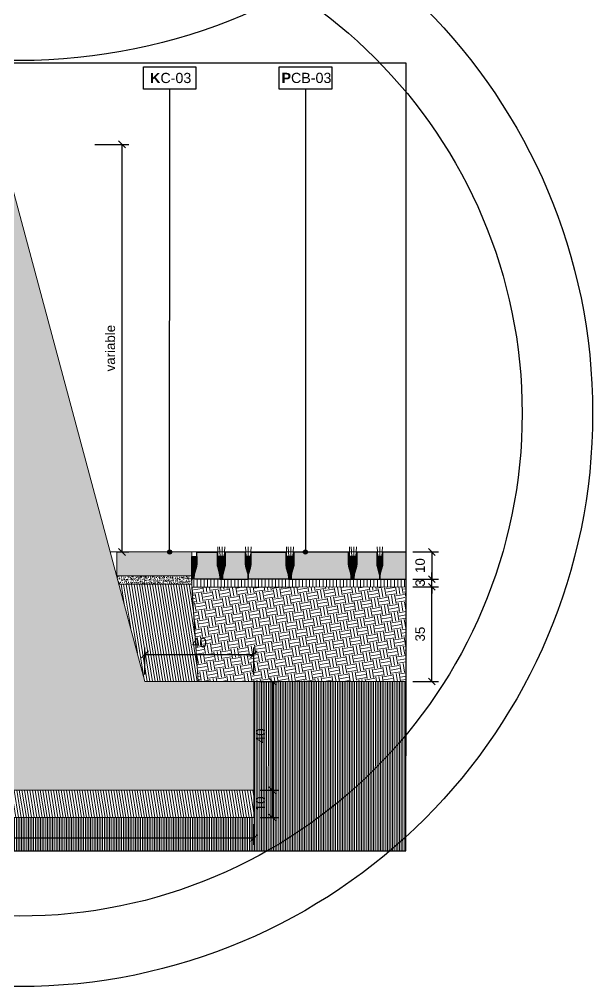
# Model space of a CAD drawing. Header units: metres. Extents: x -325 to 301, y -147 to 149.
# Drawn here: x 69.633 to 71.742, y 26.12 to 29.68 of the extents above; entities that cross this region are included whole.
import ezdxf

# ---------------------------------------------------------------- set-up
doc = ezdxf.new("R2010")
doc.units = ezdxf.units.M
doc.layers.get('Defpoints').update_dxf_attribs({"lineweight": 13})
doc.layers.add('-aux', color=50, linetype='Continuous', plot=False)
doc.layers.add('-AUX-QAD', color=5, linetype='Continuous', plot=False)
doc.layers.add('0-TX-1_25', color=7, linetype='Continuous', true_color=0x3f4f7f)
doc.layers.add('3-TR-paviment fort', color=7, linetype='Continuous', true_color=0xd1d1d1)
for name, color, linetype, lineweight, true_color in [('03-TR-Paviment_05_Open Joint Precast Pavements', 7, 'Continuous', 5, 0xb3b3b3), ('3- TR terra vegetal', 7, 'Continuous', 0, 0xbea68e), ('3-TR sorra granitica', 7, 'Continuous', 0, 0xf2dac9), ('3-TR tot_u', 7, 'Continuous', 5, 0x787878)]:
    doc.layers.add(name, color=color, linetype=linetype, lineweight=lineweight, true_color=true_color)
for name, color, linetype, lineweight in [('1-CM', 7, 'Continuous', 0), ('1-L-GESPA', 64, 'Continuous', 0), ('2-L-secció', 1, 'Continuous', 0), ('3-TR Formigó', 252, 'Continuous', 0), ('3-TR Seleccionat', 44, 'Continuous', 0), ('3-TR Tot-u', 37, 'Continuous', 0)]:
    doc.layers.add(name, color=color, linetype=linetype, lineweight=lineweight)
for name, color, linetype in [('1-L- kodolé', 7, 'Continuous'), ('A-KEYPLAN_HATCH', 7, 'Continuous'), ('A_TEXT_2', 7, 'Continuous')]:
    doc.layers.add(name, color=color, linetype=linetype)
doc.styles.get("Standard").update_dxf_attribs({"font": 'arial.ttf'})
doc.dimstyles.new('ISO-25', dxfattribs={"dimtxt": 0.1, "dimasz": 0.1, "dimexe": 0.1, "dimexo": 0.1, "dimgap": 0.1, "dimtad": 1, "dimdec": 0, "dimlfac": 100, "dimzin": 9, "dimtxsty": 'Standard', "dimblk": 'OBLIQUE', "dimcen": 0.1, "dimadec": 0, "dimazin": 0, "dimtfac": 1, "dimtdec": 0, "dimtmove": 0, "dimatfit": 3, "dimldrblk": 'OBLIQUE', "dimfxl": 1, "dimarcsym": 0})

# ---------------------------------------------------------------- blocks, each defined once
blk = doc.blocks.new('_Oblique')
at = {"color": 0, "lineweight": -2}
blk.add_line((-0.499999999995058, -0.4999999998130015), (0.500000000028669, 0.500000000163238), dxfattribs=at)
blk = doc.blocks.new('*D1731')
at = {"layer": '0-TX-1_25', "color": 0, "lineweight": -2, "transparency": 16777216}
for p, q in [((69.9107123684372, 29.21962717863369), (70.0357123684372, 29.21962717863369)), ((70.0107123684372, 29.21962717863369), (70.0107123684372, 27.71970658196445)), ((69.99268507984966, 27.71970658196445), (70.0357123684372, 27.71970658196445))]:
    blk.add_line(p, q, dxfattribs=at)
at = {"layer": 'Defpoints', "color": 0, "transparency": 16777216}
for p in [(69.5655403077317, 29.21962717863369), (69.96768507984966, 27.71970658196445), (70.0107123684372, 27.71970658196445)]:
    blk.add_point(p, dxfattribs=at)
at = {"layer": '0-TX-1_25', "color": 0, "lineweight": -2, "transparency": 16777216, "xscale": 0.025, "yscale": 0.025, "zscale": 0.025}
for p, rotation in [((70.0107123684372, 29.21962717863369), 90), ((70.0107123684372, 27.71970658196445), 270)]:
    blk.add_blockref('_Oblique', p, dxfattribs=dict(at, rotation=rotation))
at = {"layer": '0-TX-1_25', "color": 0, "transparency": 16777216, "insert": (69.96792587457634, 28.46966688029904), "char_height": 0.035, "attachment_point": 5, "rotation": 90}
blk.add_mtext('variable', dxfattribs=at)
blk = doc.blocks.new('hatch keyplan 2')
at = {"layer": 'A-KEYPLAN_HATCH'}
blk.add_lwpolyline([(0, 0.005476596624248486), (0.012874798693294, 0.005476596623793739), (0.012874798693294, -2.273736754432321e-13), (0, 0)], close=True, dxfattribs=at)
blk = doc.blocks.new('hatch keyplan')
at = {"layer": 'A-KEYPLAN_HATCH'}
blk.add_blockref('hatch keyplan 2', (1.430579833341536, 0.8521467901477053), dxfattribs=at)
blk = doc.blocks.new('K02')
at = {"layer": 'A-KEYPLAN_HATCH'}
blk.add_blockref('hatch keyplan', (-1.430579833245696, -0.8521467901477054), dxfattribs=at)
at = {"layer": 'A_TEXT_2', "insert": (-0.0007977307987558913, 0.004020148496218123), "char_height": 0.0025, "attachment_point": 1}
blk.add_mtext_dynamic_manual_height_columns('\\pi0.00244;{\\fArial|b1|i0|c0|p34;K}C-03', width=0.01456192034901793, gutter_width=0.015, heights=[0], dxfattribs=at)
blk = doc.blocks.new('POINT')
at = {"layer": '0-TX-1_25'}
h = blk.add_hatch(dxfattribs=at)
h.set_pattern_fill('ANGLE', color=256)
h.set_pattern_definition([(0, (-83.74681484067048, -12.72584030761209), (0, 6.985), [5.08, -1.905]), (90, (-83.74681484067048, -12.72584030761209), (-6.985, 4.277078946022131e-16), [5.08, -1.905])])
edge = h.paths.add_edge_path()
edge.add_arc((0, 0), 0.0075, 0, 360)
h = blk.add_hatch(color=256, dxfattribs=at)
h.dxf.hatch_style = 1
edge = h.paths.add_edge_path()
edge.add_arc((0, 0), 0.0075, 0, 360)
blk.add_circle((0, 0), 0.0075, dxfattribs=at)
blk = doc.blocks.new('*D1732')
at = {"layer": '0-TX-1_25', "color": 0, "lineweight": -2, "transparency": 16777216}
for p, q in [((71.08054030795523, 27.59155344884007), (71.17572575249523, 27.59155344884007)), ((71.15072575249522, 27.24334963253922), (71.15072575249522, 27.59155344884007)), ((71.08054030795523, 27.24334963253922), (71.17572575249523, 27.24334963253922))]:
    blk.add_line(p, q, dxfattribs=at)
at = {"layer": 'Defpoints', "color": 0, "transparency": 16777216}
for p in [(71.05554030795523, 27.59155344884007), (71.15072575249522, 27.59155344884007), (71.05554030795523, 27.24334963253922)]:
    blk.add_point(p, dxfattribs=at)
at = {"layer": '0-TX-1_25', "color": 0, "lineweight": -2, "transparency": 16777216, "xscale": 0.025, "yscale": 0.025, "zscale": 0.025}
for p, rotation in [((71.15072575249522, 27.59155344884007), 90), ((71.15072575249522, 27.24334963253922), 270)]:
    blk.add_blockref('_Oblique', p, dxfattribs=dict(at, rotation=rotation))
at = {"layer": '0-TX-1_25', "color": 0, "transparency": 16777216, "insert": (71.10784376068075, 27.41745154068962), "char_height": 0.035, "attachment_point": 5, "rotation": 90}
blk.add_mtext('35', dxfattribs=at)
blk = doc.blocks.new('*D1733')
at = {"layer": '0-TX-1_25', "color": 0, "lineweight": -2, "transparency": 16777216}
for p, q in [((71.1507257524773, 27.61957579989567), (71.1507257524773, 27.64457579989567)), ((71.08054030803314, 27.61957579989567), (71.1757257524773, 27.61957579989567)), ((71.08054030795523, 27.59155344884007), (71.1757257524773, 27.59155344884007)), ((71.1507257524773, 27.59155344884007), (71.1507257524773, 27.61957579989567)), ((71.1507257524773, 27.59155344884007), (71.1507257524773, 27.56655344884008))]:
    blk.add_line(p, q, dxfattribs=at)
at = {"layer": 'Defpoints', "color": 0, "transparency": 16777216}
for p in [(71.05554030803313, 27.61957579989567), (71.05554030795523, 27.59155344884007), (71.1507257524773, 27.61957579989567)]:
    blk.add_point(p, dxfattribs=at)
at = {"layer": '0-TX-1_25', "color": 0, "lineweight": -2, "transparency": 16777216, "xscale": 0.025, "yscale": 0.025, "zscale": 0.025}
for p, rotation in [((71.1507257524773, 27.61957579989567), 270), ((71.1507257524773, 27.59155344884007), 90)]:
    blk.add_blockref('_Oblique', p, dxfattribs=dict(at, rotation=rotation))
at = {"layer": '0-TX-1_25', "color": 0, "transparency": 16777216, "insert": (71.10784376066283, 27.60556462436785), "char_height": 0.035, "attachment_point": 5, "rotation": 90}
blk.add_mtext('3', dxfattribs=at)
blk = doc.blocks.new('*D1734')
at = {"layer": '0-TX-1_25', "color": 0, "lineweight": -2, "transparency": 16777216}
for p, q in [((71.08054030795523, 27.71962717863369), (71.1757257676273, 27.71962717863369)), ((71.15072576762729, 27.71962717863369), (71.15072576762729, 27.61957580859434)), ((71.08056980903798, 27.61957580859434), (71.1757257676273, 27.61957580859434))]:
    blk.add_line(p, q, dxfattribs=at)
at = {"layer": 'Defpoints', "color": 0, "transparency": 16777216}
for p in [(71.05554030795523, 27.71962717863369), (71.05556980903798, 27.61957580859434), (71.15072576762729, 27.61957580859434)]:
    blk.add_point(p, dxfattribs=at)
at = {"layer": '0-TX-1_25', "color": 0, "lineweight": -2, "transparency": 16777216, "xscale": 0.025, "yscale": 0.025, "zscale": 0.025}
for p, rotation in [((71.15072576762729, 27.71962717863369), 90), ((71.15072576762729, 27.61957580859434), 270)]:
    blk.add_blockref('_Oblique', p, dxfattribs=dict(at, rotation=rotation))
at = {"layer": '0-TX-1_25', "color": 0, "transparency": 16777216, "insert": (71.10785571305702, 27.66960149361399), "char_height": 0.035, "attachment_point": 5, "rotation": 90}
blk.add_mtext('10', dxfattribs=at)
blk = doc.blocks.new('PCB04')
at = {"layer": 'A-KEYPLAN_HATCH'}
blk.add_blockref('hatch keyplan', (-1.429579833357655, -0.8521467901535917), dxfattribs=at)
at = {"layer": 'A_TEXT_2', "insert": (0.0002022691850249725, 0.004032374428489138), "char_height": 0.0025, "attachment_point": 1}
blk.add_mtext_dynamic_manual_height_columns('\\pi0.00137;{\\fArial|b1|i0|c0|p34;P}CB-03', width=0.01456192034901793, gutter_width=0.015, heights=[0], dxfattribs=at)
blk = doc.blocks.new('*D2073')
at = {"layer": '0-TX-1_25', "color": 0, "lineweight": -2, "transparency": 16777216}
for p, q in [((70.52050014700735, 27.24334060083648), (70.58898689550587, 27.24334060083648)), ((70.56398689550586, 26.84285288748692), (70.56398689550586, 27.24334060083648)), ((70.52050660562628, 26.84285288748692), (70.58898689550587, 26.84285288748692))]:
    blk.add_line(p, q, dxfattribs=at)
at = {"layer": 'Defpoints', "color": 0, "transparency": 16777216}
for p in [(70.49550014700735, 27.24334060083648), (70.56398689550586, 27.24334060083648), (70.49550660562628, 26.84285288748692)]:
    blk.add_point(p, dxfattribs=at)
at = {"layer": '0-TX-1_25', "color": 0, "lineweight": -2, "transparency": 16777216, "xscale": 0.025, "yscale": 0.025, "zscale": 0.025}
for p, rotation in [((70.56398689550586, 27.24334060083648), 90), ((70.56398689550586, 26.84285288748692), 270)]:
    blk.add_blockref('_Oblique', p, dxfattribs=dict(at, rotation=rotation))
at = {"layer": '0-TX-1_25', "color": 0, "transparency": 16777216, "insert": (70.52111684093559, 27.04309674416167), "char_height": 0.035, "attachment_point": 5, "rotation": 90}
blk.add_mtext('40', dxfattribs=at)
blk = doc.blocks.new('*D2074')
at = {"layer": '0-TX-1_25', "color": 0, "lineweight": -2, "transparency": 16777216}
for p, q in [((70.09537683641281, 27.26833692665299), (70.09537683641281, 27.36783828202479)), ((70.09537683641281, 27.34283828202479), (70.49550660562625, 27.34283828202479)), ((70.49550660562625, 27.2678528874869), (70.49550660562625, 27.36783828202479))]:
    blk.add_line(p, q, dxfattribs=at)
at = {"layer": 'Defpoints', "color": 0, "transparency": 16777216}
for p in [(70.49550660562625, 27.34283828202479), (70.09537683641281, 27.24333692665299), (70.49550660562625, 27.2428528874869)]:
    blk.add_point(p, dxfattribs=at)
at = {"layer": '0-TX-1_25', "color": 0, "lineweight": -2, "transparency": 16777216, "xscale": 0.025, "yscale": 0.025, "zscale": 0.025, "rotation": 180}
blk.add_blockref('_Oblique', (70.09537683641281, 27.34283828202479), dxfattribs=at)
at = {"layer": '0-TX-1_25', "color": 0, "lineweight": -2, "transparency": 16777216, "xscale": 0.025, "yscale": 0.025, "zscale": 0.025}
blk.add_blockref('_Oblique', (70.49550660562625, 27.34283828202479), dxfattribs=at)
at = {"layer": '0-TX-1_25', "color": 0, "transparency": 16777216, "insert": (70.29544172101953, 27.38570833659505), "char_height": 0.035, "attachment_point": 5}
blk.add_mtext('40', dxfattribs=at)
blk = doc.blocks.new('*D2088')
at = {"layer": '0-TX-1_25', "color": 0, "lineweight": -2, "transparency": 16777216}
for p, q in [((70.52050660562628, 26.84279238259115), (70.58898689550595, 26.84279238259115)), ((70.56398689550595, 26.84279238259115), (70.56398689550595, 26.74285288748691)), ((70.52050660562628, 26.74285288748691), (70.58898689550595, 26.74285288748691))]:
    blk.add_line(p, q, dxfattribs=at)
at = {"layer": 'Defpoints', "color": 0, "transparency": 16777216}
for p in [(70.49550660562628, 26.84279238259115), (70.49550660562628, 26.74285288748691), (70.56398689550595, 26.74285288748691)]:
    blk.add_point(p, dxfattribs=at)
at = {"layer": '0-TX-1_25', "color": 0, "lineweight": -2, "transparency": 16777216, "xscale": 0.025, "yscale": 0.025, "zscale": 0.025}
for p, rotation in [((70.56398689550595, 26.84279238259115), 90), ((70.56398689550595, 26.74285288748691), 270)]:
    blk.add_blockref('_Oblique', p, dxfattribs=dict(at, rotation=rotation))
at = {"layer": '0-TX-1_25', "color": 0, "transparency": 16777216, "insert": (70.52111684093568, 26.79282263503901), "char_height": 0.035, "attachment_point": 5, "rotation": 90}
blk.add_mtext('10', dxfattribs=at)
blk = doc.blocks.new('*D2089')
at = {"layer": '0-TX-1_25', "color": 0, "lineweight": -2, "transparency": 16777216}
for p, q in [((68.05554030795244, 26.71785288739527), (68.05554030795244, 26.64170433378062)), ((70.49550660562625, 26.7178528874869), (70.49550660562625, 26.64170433378062)), ((70.49550660562625, 26.66670433378061), (68.05554030795244, 26.66670433378061))]:
    blk.add_line(p, q, dxfattribs=at)
at = {"layer": 'Defpoints', "color": 0, "transparency": 16777216}
for p in [(68.05554030795244, 26.74285288739527), (70.49550660562625, 26.7428528874869), (68.05554030795244, 26.66670433378061)]:
    blk.add_point(p, dxfattribs=at)
at = {"layer": '0-TX-1_25', "color": 0, "lineweight": -2, "transparency": 16777216, "xscale": 0.025, "yscale": 0.025, "zscale": 0.025, "rotation": 180}
blk.add_blockref('_Oblique', (68.05554030795244, 26.66670433378061), dxfattribs=at)
at = {"layer": '0-TX-1_25', "color": 0, "lineweight": -2, "transparency": 16777216, "xscale": 0.025, "yscale": 0.025, "zscale": 0.025}
blk.add_blockref('_Oblique', (70.49550660562625, 26.66670433378061), dxfattribs=at)
at = {"layer": '0-TX-1_25', "color": 0, "transparency": 16777216, "insert": (69.27552345678934, 26.70927595724583), "char_height": 0.035, "attachment_point": 5}
blk.add_mtext('244', dxfattribs=at)

msp = doc.modelspace()

# ---------------------------------------------------------------- hatches: boundary and pattern name
at = {"layer": '03-TR-Paviment_05_Open Joint Precast Pavements'}
h = msp.add_hatch(color=256, dxfattribs=at)
h.dxf.hatch_style = 1
edge = h.paths.add_edge_path()
edge.add_line((70.27561845611469, 27.61957579504093), (70.27561845564902, 27.62777157665556))
edge.add_arc((70.32403601183124, 27.6277715780074), 0.04841755618221556, 164.0009824733315, 180.0000015997192, ccw=False)
edge.add_line((70.27749384082541, 27.64111646709358), (70.28344048168198, 27.66185620173206))
edge.add_arc((70.22850930660863, 27.67760644634366), 0.05714459029745467, 344.0009795872418, 359.999998713525)
edge.add_line((70.28565389690608, 27.67760644506058), (70.28565389690608, 27.7187317193239))
edge.add_line((70.28565389690608, 27.7187317193239), (70.28645110297636, 27.71873172025522))
edge.add_line((70.28645110297636, 27.71873172025522), (70.28645110204504, 27.71957579699671))
edge.add_line((70.28645110204504, 27.71957579699671), (70.35974889741898, 27.71957579606539))
edge.add_line((70.35974889741898, 27.71957579606539), (70.35974889555634, 27.71873171792691))
edge.add_line((70.35974889555634, 27.71873171792691), (70.36054610116095, 27.7187317216522))
edge.add_line((70.36054610116095, 27.7187317216522), (70.36054610069529, 27.67760644459491))
edge.add_arc((70.41769068933597, 27.67760644611083), 0.05714458864068208, 180.0000015199217, 195.999020646203)
edge.add_line((70.3627595159194, 27.66185620173206), (70.3687061563103, 27.64111646383395))
edge.add_arc((70.32216398483881, 27.62777157806133), 0.04841755571655446, -5.520878687548247e-06, 15.999013605509106, ccw=False)
edge.add_line((70.37058154055536, 27.62777157339593), (70.37058154055536, 27.61957579504093))
edge.add_line((70.37058154055536, 27.61957579504093), (70.27561845611469, 27.61957579504093))
h = msp.add_hatch(color=256, dxfattribs=at)
h.dxf.hatch_style = 1
edge = h.paths.add_edge_path()
edge.add_line((70.47554462616951, 27.61957579504093), (70.47554462616951, 27.62777157525858))
edge.add_arc((70.4271270664409, 27.6277715754193), 0.0484175597286054, 359.9999998098077, 375.9990189361952)
edge.add_line((70.47366924052746, 27.64111646662792), (70.46772260106788, 27.66185620080074))
edge.add_arc((70.52265377803084, 27.67760644398838), 0.05714459172141026, 179.9999993918654, 195.9990185181464, ccw=False)
edge.add_line((70.46550918630943, 27.67760644459491), (70.46550918537811, 27.7187317193239))
edge.add_line((70.46550918537811, 27.7187317193239), (70.46471198070482, 27.7187317193239))
edge.add_line((70.46471198070482, 27.7187317193239), (70.46471198023916, 27.71957579513406))
edge.add_line((70.46471198023916, 27.71957579513406), (70.3914141862622, 27.71957579606539))
edge.add_line((70.3914141862622, 27.71957579606539), (70.3914141862622, 27.71873171885824))
edge.add_line((70.3914141862622, 27.71873171885824), (70.39061698112324, 27.7187317216522))
edge.add_line((70.39061698112324, 27.7187317216522), (70.39061698065758, 27.67760644459491))
edge.add_arc((70.33347239556329, 27.67760644491971), 0.05714458509429221, 344.00098054806637, 359.99999967434803, ccw=False)
edge.add_line((70.38840356589914, 27.66185620266339), (70.3824569259739, 27.64111646336829))
edge.add_arc((70.4289990950901, 27.62777157285816), 0.04841755475825927, 164.000980237229, 179.9999993636194)
edge.add_line((70.38058154033185, 27.62777157339593), (70.38058154126317, 27.61957579504093))
edge.add_line((70.38058154126317, 27.61957579504093), (70.47554462616951, 27.61957579504093))
h = msp.add_hatch(color=256, dxfattribs=at)
h.dxf.hatch_style = 1
edge = h.paths.add_edge_path()
edge.add_line((70.47554462616951, 27.61957579643791), (70.47554462616951, 27.62777157525858))
edge.add_arc((70.52396217950383, 27.6277715728312), 0.04841755333431769, 164.000978001127, 179.9999971275153, ccw=False)
edge.add_line((70.47742001227722, 27.64111646476528), (70.4833666517368, 27.66185620080074))
edge.add_arc((70.4284354726514, 27.67760644090766), 0.05714459291252155, 344.0009850376242, 360.0000041639071)
edge.add_line((70.48558006556392, 27.67760644506058), (70.4855800646326, 27.71873171885824))
edge.add_line((70.4855800646326, 27.71873171885824), (70.48637727209986, 27.7187317193239))
edge.add_line((70.48637727209986, 27.7187317193239), (70.4863772716342, 27.71957579653105))
edge.add_line((70.4863772716342, 27.71957579653105), (70.61220314334766, 27.71957579839369))
edge.add_line((70.61220314334766, 27.71957579839369), (70.61220314195067, 27.7187317193239))
edge.add_line((70.61220314195067, 27.7187317193239), (70.61300034802095, 27.71873172398051))
edge.add_line((70.61300034802095, 27.71873172398051), (70.61300034802095, 27.67760644738888))
edge.add_arc((70.67014493689446, 27.67760645056157), 0.05714458887351279, 180.0000031810847, 195.999022307366)
edge.add_line((70.61521376371071, 27.66185620452603), (70.62116040270463, 27.64111646616226))
edge.add_arc((70.5746182323973, 27.62777157210574), 0.04841755688070742, 4.282015709122788e-06, 15.999023408403389, ccw=False)
edge.add_line((70.623035789278, 27.62777157572424), (70.62303578881235, 27.61957579690358))
edge.add_line((70.62303578881235, 27.61957579690358), (70.47554462616951, 27.61957579643791))
h = msp.add_hatch(color=256, dxfattribs=at)
h.dxf.hatch_style = 1
edge = h.paths.add_edge_path()
edge.add_line((70.85434340713233, 27.61957579923188), (70.85434340806366, 27.62777157805255))
edge.add_arc((70.80592584999184, 27.62777157798044), 0.04841755807181869, 8.533197749316743e-08, 15.99901921172198)
edge.add_line((70.8524680224216, 27.64111646895623), (70.8465213820307, 27.66185620406037))
edge.add_arc((70.90145256041761, 27.67760644913762), 0.05714459361101382, 180.0000008195816, 195.9990199458645, ccw=False)
edge.add_line((70.8443079668066, 27.6776064483202), (70.8443079668066, 27.71873172258353))
edge.add_line((70.8443079668066, 27.71873172258353), (70.84351076166764, 27.71873172258353))
edge.add_line((70.84351076166764, 27.71873172258353), (70.84351076166764, 27.71957579839369))
edge.add_line((70.84351076166764, 27.71957579839369), (70.64393931235806, 27.71957579932501))
edge.add_line((70.64393931235806, 27.71957579932501), (70.64393931235806, 27.71873172211787))
edge.add_line((70.64393931235806, 27.71873172211787), (70.64314210675344, 27.71873172584316))
edge.add_line((70.64314210675344, 27.71873172584316), (70.6431421072191, 27.67760644925153))
edge.add_arc((70.58599751596336, 27.67760644533144), 0.05714459125574946, -15.999015195820505, 3.930460479750764e-06, ccw=False)
edge.add_line((70.64092869339198, 27.66185620545735), (70.63498205346674, 27.64111646616226))
edge.add_arc((70.68152422092618, 27.62777157588496), 0.04841755310148652, 164.0009799617068, 179.9999990880951)
edge.add_line((70.63310666782469, 27.62777157665556), (70.63310666782469, 27.61957579830056))
edge.add_line((70.63310666782469, 27.61957579830056), (70.85434340713233, 27.61957579923188))
h = msp.add_hatch(color=256, dxfattribs=at)
h.dxf.hatch_style = 1
edge = h.paths.add_edge_path()
edge.add_line((70.95930649228082, 27.6195758001632), (70.9593064936778, 27.62777157851821))
edge.add_arc((70.9108889304028, 27.62777157748781), 0.04841756327499525, 1.219338626628907e-06, 15.99902034572571)
edge.add_line((70.95743110757009, 27.64111647081887), (70.95148446671352, 27.66185620592302))
edge.add_arc((71.00641563893898, 27.67760644675539), 0.0571445865182339, 179.9999984310422, 195.9990175573257, ccw=False)
edge.add_line((70.94927105242074, 27.6776064483202), (70.94927105195508, 27.71873172258353))
edge.add_line((70.94927105195508, 27.71873172258353), (70.94847384681613, 27.71873172351485))
edge.add_line((70.94847384681613, 27.71873172351485), (70.94847384774745, 27.71957579932501))
edge.add_line((70.94847384774745, 27.71957579932501), (70.87517605283917, 27.71957579979068))
edge.add_line((70.87517605283917, 27.71957579979068), (70.87517605283917, 27.7187317216522))
edge.add_line((70.87517605283917, 27.7187317216522), (70.87437884676889, 27.71873172630882))
edge.add_line((70.87437884676889, 27.71873172630882), (70.87437884770021, 27.67760644878587))
edge.add_arc((70.8172342595252, 27.67760644698822), 0.0571445881750208, -15.999017323877013, 1.802404426598514e-06, ccw=False)
edge.add_line((70.87216543340743, 27.66185620592302), (70.86621879348219, 27.64111646662792))
edge.add_arc((70.91276095928484, 27.62777157658345), 0.04841755144470012, 164.00097968618, 179.9999988125707)
edge.add_line((70.86434340784014, 27.62777157758688), (70.86434340877146, 27.61957579923188))
edge.add_line((70.86434340877146, 27.61957579923188), (70.95930649228082, 27.6195758001632))
h = msp.add_hatch(color=256, dxfattribs=at)
h.dxf.hatch_style = 1
h.paths.add_polyline_path([(70.96712851894908, 27.66185621022849), (70.96118187759728, 27.64111646386833, 0.06992248597787708), (70.95930649274648, 27.62777157910157), (70.95930649228082, 27.6195758001632), (71.0555403079552, 27.61957579989566), (71.0555403079552, 27.71957579990386), (70.97013913727984, 27.719575800722), (70.97013913821117, 27.71873172211787), (70.96934193307222, 27.67760644925153, -0.06992249358729119)])
at = {"layer": '3- TR terra vegetal'}
h = msp.add_hatch(dxfattribs=at)
h.set_pattern_fill('_USER', color=256, scale=0.002499999999999998, angle=-35.64647221588461, style=0, pattern_type=0)
h.set_pattern_definition([(2.097824849856748e-08, (79.74960729256516, 21.46957579979068), (-9.1534939350435e-13, 0.002499999999999997), [])])
edge = h.paths.add_edge_path()
edge.add_line((70.27561845611469, 27.61957579504093), (70.26765415705428, 27.61957579550659))
edge.add_line((70.26765415705428, 27.61957579550659), (70.26765415705428, 27.70316906298837))
edge.add_line((70.26765415705428, 27.70316906298837), (70.28565389597476, 27.70316906345403))
edge.add_line((70.28565389597476, 27.70316906345403), (70.28565389597476, 27.67760644412925))
edge.add_arc((70.22850931064774, 27.67760644611081), 0.05714458532702341, 344.0009788868894, 359.99999801319916, ccw=False)
edge.add_line((70.28344048075066, 27.66185620219773), (70.27749384082541, 27.64111646336829))
edge.add_arc((70.32403600331504, 27.62777157378941), 0.04841754813168063, 164.0009791352221, 179.9999982614336)
edge.add_line((70.27561845518336, 27.62777157525858), (70.27561845611469, 27.61957579504093))
edge.add_line((70.27561845611469, 27.61957579504093), (70.26765415705428, 27.61957579550659))
h = msp.add_hatch(dxfattribs=at)
h.set_pattern_fill('_USER', color=256, scale=0.002499999999999998, angle=-35.64647221588461, style=0, pattern_type=0)
h.set_pattern_definition([(2.097824849856748e-08, (79.86049897698929, 21.46957579979068), (-9.1534939350435e-13, 0.002499999999999997), [])])
edge = h.paths.add_edge_path()
edge.add_line((70.37058154334933, 27.61957579597225), (70.38058154126317, 27.61957579504093))
edge.add_line((70.38058154126317, 27.61957579504093), (70.38058154266015, 27.62777157432726))
edge.add_arc((70.42899909861036, 27.62777157733575), 0.04841755595020923, 164.0009844340467, 180.0000035601602, ccw=False)
edge.add_line((70.38245692737088, 27.64111646476528), (70.3884035663648, 27.66185620219773))
edge.add_arc((70.3334723910584, 27.67760644515257), 0.05714459006485122, 344.0009812484369, 360.000000374656)
edge.add_line((70.39061698112324, 27.67760644552624), (70.3906169815889, 27.70316906438535))
edge.add_line((70.3906169815889, 27.70316906438535), (70.3605461030236, 27.70316906345403))
edge.add_line((70.3605461030236, 27.70316906345403), (70.36054610348926, 27.67760644459491))
edge.add_arc((70.41769069686734, 27.67760644375554), 0.05714459337808365, 179.9999991584045, 195.9990182847154)
edge.add_line((70.3627595182477, 27.66185620033508), (70.36870615817294, 27.64111646336829))
edge.add_arc((70.32216399402654, 27.62777157355658), 0.04841754978845337, 1.4630419968852948e-06, 15.999020589255679, ccw=False)
edge.add_line((70.37058154381499, 27.62777157479292), (70.37058154334933, 27.61957579597225))
edge.add_line((70.37058154334933, 27.61957579597225), (70.38058154126317, 27.61957579504093))
h = msp.add_hatch(dxfattribs=at)
h.set_pattern_fill('_USER', color=256, scale=0.002499999999999998, angle=-35.64647221588461, style=0, pattern_type=0)
h.set_pattern_definition([(2.097824849856748e-08, (80.06042514472874, 21.46957579653105), (-9.1534939350435e-13, 0.002499999999999997), [])])
edge = h.paths.add_edge_path()
edge.add_line((70.47554462571678, 27.61957579690358), (70.4755446266481, 27.62777157525858))
edge.add_arc((70.52396217905192, 27.62777157945819), 0.04841755240381947, 164.0009858435778, 180.0000049696917, ccw=False)
edge.add_line((70.47742001089317, 27.64111646476528), (70.48336665035275, 27.66185620312905))
edge.add_arc((70.42843547504634, 27.67760644608389), 0.05714459006485122, 344.0009812484369, 360.000000374656)
edge.add_line((70.4855800651112, 27.67760644645756), (70.48558006464553, 27.7031690601944))
edge.add_line((70.48558006464553, 27.7031690601944), (70.46550918492538, 27.70316905833175))
edge.add_line((70.46550918492538, 27.70316905833175), (70.46550918725369, 27.6776064459919))
edge.add_arc((70.52265378039894, 27.67760644349574), 0.05714459314525305, 179.9999974972416, 195.9990166235524)
edge.add_line((70.46772260154647, 27.66185620173206), (70.47366924193737, 27.64111646290263))
edge.add_arc((70.42712708252847, 27.62777157544619), 0.04841754458529162, 3.2903921010074555e-07, 15.999019455251073, ccw=False)
edge.add_line((70.47554462711376, 27.62777157572424), (70.47554462618244, 27.61957579643791))
h = msp.add_hatch(dxfattribs=at)
h.set_pattern_fill('_USER', color=256, scale=0.002499999999999998, angle=-35.64647221588461, style=0, pattern_type=0)
h.set_pattern_definition([(2.097824849856748e-08, (80.1129532224523, 21.46957578544693), (-9.1534939350435e-13, 0.002499999999999997), [])])
edge = h.paths.add_edge_path()
edge.add_line((70.62303578881235, 27.61957578162851), (70.63303578672618, 27.61957578069719))
edge.add_line((70.63303578672618, 27.61957578069719), (70.63303578812317, 27.62777155998351))
edge.add_arc((70.68145334407338, 27.62777156299201), 0.04841755595020923, 164.0009844340467, 180.0000035601602, ccw=False)
edge.add_line((70.6349111728339, 27.64111645042153), (70.64085781182781, 27.66185618785399))
edge.add_arc((70.5859266365214, 27.67760643080883), 0.05714459006485122, 344.0009812484369, 360.000000374656)
edge.add_line((70.64307122658626, 27.6776064311825), (70.64307122705192, 27.70316905004161))
edge.add_line((70.64307122705192, 27.70316905004161), (70.61300034848661, 27.70316904911029))
edge.add_line((70.61300034848661, 27.70316904911029), (70.61300034895227, 27.67760643025117))
edge.add_arc((70.67014494233035, 27.6776064294118), 0.05714459337808365, 179.9999991584045, 195.9990182847154)
edge.add_line((70.61521376371071, 27.66185618599134), (70.62116040363595, 27.64111644902455))
edge.add_arc((70.57461823948955, 27.62777155921284), 0.04841754978845337, 1.4630419968852948e-06, 15.999020589255679, ccw=False)
edge.add_line((70.623035789278, 27.62777156044918), (70.62303578881235, 27.61957578162851))
edge.add_line((70.62303578881235, 27.61957578162851), (70.63303578672618, 27.61957578069719))
h = msp.add_hatch(dxfattribs=at)
h.set_pattern_fill('_USER', color=256, scale=0.002499999999999998, angle=-35.64647221588461, style=0, pattern_type=0)
h.set_pattern_definition([(2.097824849856748e-08, (80.3442608407723, 21.46957574481867), (-9.1534939350435e-13, 0.002499999999999997), [])])
edge = h.paths.add_edge_path()
edge.add_line((70.85434340713233, 27.61957574100025), (70.86434340504617, 27.61957574006892))
edge.add_line((70.86434340504617, 27.61957574006892), (70.86434340644315, 27.62777151935525))
edge.add_arc((70.91276096239336, 27.62777152236375), 0.04841755595020923, 164.0009844340467, 180.0000035601602, ccw=False)
edge.add_line((70.86621879115388, 27.64111640979327), (70.8721654301478, 27.66185614722572))
edge.add_arc((70.8172342548414, 27.67760639018056), 0.05714459006485122, 344.0009812484369, 360.000000374656)
edge.add_line((70.87437884490625, 27.67760639055423), (70.87437884537191, 27.70316900941334))
edge.add_line((70.87437884537191, 27.70316900941334), (70.8443079668066, 27.70316900848202))
edge.add_line((70.8443079668066, 27.70316900848202), (70.84430796727226, 27.67760638962291))
edge.add_arc((70.90145256065034, 27.67760638878353), 0.05714459337808365, 179.9999991584045, 195.9990182847154)
edge.add_line((70.8465213820307, 27.66185614536307), (70.85246802195594, 27.64111640839629))
edge.add_arc((70.80592585780954, 27.62777151858457), 0.04841754978845337, 1.4630419968852948e-06, 15.999020589255679, ccw=False)
edge.add_line((70.854343407598, 27.62777151982091), (70.85434340713233, 27.61957574100025))
edge.add_line((70.85434340713233, 27.61957574100025), (70.86434340504617, 27.61957574006892))
h = msp.add_hatch(dxfattribs=at)
h.set_pattern_fill('_USER', color=256, scale=0.002499999999999998, angle=-35.64647221588461, style=0, pattern_type=0)
h.set_pattern_definition([(2.097824849856748e-08, (80.54418701129278, 21.46957579979068), (-9.1534939350435e-13, 0.002499999999999997), [])])
edge = h.paths.add_edge_path()
edge.add_line((70.95930649228082, 27.6195758001632), (70.95930649321214, 27.62777157851821))
edge.add_arc((71.00772404561596, 27.62777158271782), 0.04841755240381947, 164.0009858435778, 180.0000049696917, ccw=False)
edge.add_line((70.96118187745721, 27.6411164680249), (70.96712851691679, 27.66185620638868))
edge.add_arc((70.91219734161038, 27.67760644934352), 0.05714459006485122, 344.0009812484369, 360.000000374656)
edge.add_line((70.96934193167523, 27.67760644971719), (70.96934193120957, 27.70316906345403))
edge.add_line((70.96934193120957, 27.70316906345403), (70.94927105148942, 27.70316906159138))
edge.add_line((70.94927105148942, 27.70316906159138), (70.94927105381772, 27.67760644925153))
edge.add_arc((71.00641564696298, 27.67760644675537), 0.05714459314525305, 179.9999974972416, 195.9990166235524)
edge.add_line((70.95148446811051, 27.66185620499169), (70.95743110850141, 27.64111646616226))
edge.add_arc((70.91088894909251, 27.62777157870581), 0.04841754458529162, 3.2903921010074555e-07, 15.999019455251073, ccw=False)
edge.add_line((70.9593064936778, 27.62777157898387), (70.95930649274648, 27.61957579969754))
at = {"layer": '3-TR Formigó'}
h = msp.add_hatch(dxfattribs=at)
h.set_pattern_fill('ANSI31', color=256, scale=0.003, angle=234.1752438963392, style=0)
h.set_pattern_definition([(279.1752438963392, (70.4108273105365, 27.31182031559928), (0.009403130041245794, 0.001518805592372136), [])])
h.paths.add_polyline_path([(69.99952122181378, 27.60087836910726), (70.09537683642054, 27.243336926624), (70.29145557231394, 27.24333692528552), (70.26743859968087, 27.6008783684003)])
h = msp.add_hatch(dxfattribs=at)
h.set_pattern_fill('ANSI31', color=256, scale=0.003, angle=234.1752438963392)
h.set_pattern_definition([(279.1752438963392, (-141.3603711702718, -16.93618062982631), (0.009403130041245794, 0.001518805592372136), [])])
h.paths.add_polyline_path([(70.49550660562625, 26.7428528874869), (70.49550660562625, 26.8428528874869), (68.0555403079552, 26.8428528874869), (68.0555403079552, 26.7428528874869)])
at = {"layer": '3-TR Seleccionat'}
h = msp.add_hatch(dxfattribs=at)
h.set_pattern_fill('ANSI31', color=256, scale=0.002, angle=45, style=0)
h.set_pattern_definition([(90, (-441006.2166324502, -650809.297820116), (-0.00635, 1.301042606982605e-18), [])])
h.paths.add_polyline_path([(68.05561574872287, 26.61962717851725), (71.05546486718754, 26.61962717851725), (71.0555403079552, 27.2428528874869), (70.49550660562625, 27.2428528874869), (70.49550660562625, 26.74291339238267), (68.0555403079552, 26.74279238259113), (68.0555403079552, 27.2428528874869), (68.76554030778999, 27.2428528874869), (68.5788694553739, 27.73962717947185), (68.05685297537124, 27.73962717947185)])
at = {"layer": '3-TR sorra granitica'}
h = msp.add_hatch(dxfattribs=at)
h.set_pattern_fill('LINE', color=256, scale=0.09999999999999998, angle=54.35352778411538, style=0)
h.set_pattern_definition([(90.00000002286338, (95.63791766189988, 235.4062054185203), (-0.0125, -4.988090669677536e-12), [])])
h.paths.add_polyline_path([(71.0555403079552, 27.59155344884006), (71.0555403079552, 27.61957579989566), (70.26743399682891, 27.61651776358508), (70.2681977147707, 27.58957738391403)])
at = {"layer": '3-TR Tot-u'}
h = msp.add_hatch(dxfattribs=at)
h.set_pattern_fill('EARTH', color=256, scale=0.004999999999999998, angle=-80.3020705616864, style=0)
h.set_pattern_definition([(279.6979294383136, (70.18275082282562, 27.19387523781477), (0.03664468526142107, -0.02594787162931459), [0.03174999999999999, -0.03174999999999999]), (279.6979294383136, (70.19448692724042, 27.19588089038584), (0.03664468526142107, -0.02594787162931459), [0.03174999999999999, -0.03174999999999999]), (279.6979294383136, (70.20622303165517, 27.19788654295691), (0.03664468526142107, -0.02594787162931459), [0.03174999999999999, -0.03174999999999999]), (9.69792943831359, (70.21080361733725, 27.19464305893156), (0.02594787162931459, 0.03664468526142107), [0.03174999999999997, -0.03174999999999997]), (9.69792943831359, (70.21280926985011, 27.18290695451626), (0.02594787162931459, 0.03664468526142107), [0.03174999999999997, -0.03174999999999997]), (9.69792943831359, (70.2148149224212, 27.17117085010148), (0.02594787162931459, 0.03664468526142107), [0.03174999999999997, -0.03174999999999997])])
h.paths.add_polyline_path([(71.0555403079552, 27.24334963253921), (71.0555403079552, 27.59155344884006), (70.2681977147707, 27.58957738391403), (70.29145554644681, 27.24333731023285)])
at = {"layer": '3-TR tot_u'}
h = msp.add_hatch(dxfattribs=at)
h.set_pattern_fill('AR-CONC', color=256, scale=0.0002499999999999998, angle=90.58726092987852)
h.set_pattern_definition([(140.5872609298785, (45.98259731934368, -52.34571563137465), (0.003517738578472596, 0.04558461658669537), [0.004762499999999996, -0.05238749999999996]), (85.58726092987852, (45.98259731934368, -52.34571563137465), (-0.04767139590977341, -0.00929994979371116), [0.003809999999999997, -0.04191014604249996]), (191.0387056298786, (45.98289046344311, -52.34191692552185), (-0.04415365538318716, 0.0362846666927757), [0.004047502199999997, -0.04452256114999997]), (136.7714609298785, (45.96989798643743, -52.3458457994828), (0.009815426627263462, 0.0678739282378536), [0.007143749999999994, -0.07858124999999994]), (187.2228185398785, (45.97071593187624, -52.34018964388464), (-0.06246159789290918, 0.05871392010036004), [0.006071255784999995, -0.06678390203999994]), (81.7714120998786, (45.96989798643743, -52.3458457994828), (-0.06246159788989664, 0.05871392010375959), [0.005714991767499989, -0.06286493297999984]), (111.5872609298785, (45.97300773560993, -52.33946359100262), (0.02517646531543982, 0.03816364754881366), [0.004762499999999996, -0.05238749999999996]), (56.58726092987855, (45.97300773560993, -52.33946359100262), (-0.0462029321303139, 0.01497773884208171), [0.003809999999999997, -0.04190999999999996]), (162.0387059298785, (45.975105774399, -52.33628328704155), (-0.02102646705166375, 0.05314138630394799), [0.004047502199999997, -0.04452248439999996]), (128.0872609298785, (45.98259731934368, -52.34571563137465), (-0.02114556348804155, 0.0005554494380260346), [0, -0.04140199999999997, 0, -0.04254499999999996, 0, -0.04206874999999997]), (98.08726092987847, (45.98259731934368, -52.34571563137465), (-0.02521504447655499, 0.01644733903555077), [0, -0.02425699999999998, 0, -0.04044949999999996, 0, -0.01603374999999999]), (58.08726092987852, (45.98274245678424, -52.35987538756513), (0.001084678264659777, 0.03391054737691759), [0, -0.01587499999999999, 0, -0.04952999999999996, 0, -0.06572249999999995]), (48.08726092987852, (45.9828075408383, -52.36622505401824), (-0.006735849794676834, 0.03696519821488923), [0, -0.02063749999999998, 0, -0.03289299999999997, 0, -0.04667249999999996])])
h.paths.add_polyline_path([(69.2755403077899, 29.21962717863367), (69.2755403077899, 27.24309490729753), (68.0555403079552, 27.2428528874869), (68.0555403079552, 26.8428528874869), (70.49550660562625, 26.8428528874869), (70.49550660562625, 27.2428528874869), (70.09550660562624, 27.2428528874869), (69.96768507984963, 27.71962717863367), (69.734824628696, 28.58819666143667), (69.56554030773167, 29.21962717863367)])
h = msp.add_hatch(dxfattribs=at)
h.set_pattern_fill('AR-CONC', color=256, scale=9e-05, angle=90.26641431039367)
h.set_pattern_definition([(140.2664143103937, (-13.47119589506237, 4.805596528732458), (0.001358261347982061, 0.01640311316296629), [0.0017145, -0.0188595]), (85.26641431039367, (-13.47119589506237, 4.805596528732458), (-0.01718018148039424, -0.003251827319955159), [0.0013716, -0.0150876525753]), (190.7178590103937, (-13.47108270692284, 4.806963450440435), (-0.01582191943130427, 0.01315128580300938), [0.001457100792, -0.016028122014]), (136.4506143103937, (-13.47576784563752, 4.80557526989196), (0.003670327151181657, 0.02441444385953116), [0.00257175, -0.02828925]), (186.9019719203937, (-13.47546198749266, 4.80760980506215), (-0.02236745963156911, 0.02126259792724011), [0.0021856520826, -0.0240422047344]), (81.45056548039366, (-13.47576784563752, 4.80557526989196), (-0.02236745963047776, 0.02126259792845786), [0.0020573970363, -0.0226313758728]), (111.2664143103937, (-13.47463548741401, 4.807866559889668), (0.009140320580882877, 0.01368794375791834), [0.0017145, -0.0188595]), (56.2664143103937, (-13.47463548741401, 4.807866559889668), (-0.01660260073058194, 0.005485043237329697), [0.0013716, -0.0150876]), (161.7178593103937, (-13.47387379402765, 4.809007221868995), (-0.007462280235117282, 0.01917298696442482), [0.001457100791999995, -0.01602809438399992]), (127.7664143103937, (-13.47119589506237, 4.805596528732458), (-0.007611163754578943, 0.0002425866008496274), [0, -0.01490472, 0, -0.0153162, 0, -0.01514475]), (97.76641431039367, (-13.47119589506237, 4.805596528732458), (-0.009044117031634472, 0.005971780936707849), [0, -0.00873252, 0, -0.01456182, 0, -0.005772150000000001]), (57.76641431039366, (-13.47117219145521, 4.800498803841158), (0.0004588392826058817, 0.01220541901602734), [0, -0.005715, 0, -0.0178308, 0, -0.0236601]), (47.76641431039366, (-13.47116156203496, 4.798212828553574), (-0.002350348719380294, 0.0133208416991804), [0, -0.0074295, 0, -0.01184148, 0, -0.0168021])])
h.paths.add_polyline_path([(69.99114633542432, 27.63211669533995), (69.99951801749148, 27.6008903212294), (70.26743861354798, 27.60086040375461), (70.26742939734183, 27.63211668204568)])
at = {"layer": '3-TR-paviment fort'}
msp.add_hatch(color=256, dxfattribs=at).paths.add_polyline_path([(70.26768507454109, 27.71956918680677), (70.26766820875493, 27.63231932570794), (69.99157317804497, 27.63241427451008), (69.99159039819938, 27.71962717863367)])

# ---------------------------------------------------------------- linework, layer by layer
at = {"layer": '-aux'}
for points in [[(68.0555403079552, 26.96962717851725), (68.0555403079552, 29.51962717851726), (71.0555403079552, 29.51962717851726), (71.0555403079552, 26.96962717851725)], [(68.0555403079552, 26.61962717851725), (71.0555403079552, 26.61962717851725)]]:
    msp.add_lwpolyline(points, dxfattribs=at)
for points in [[(70.27561845611469, 27.61957579504093), (70.26765415705428, 27.61957579550659), (70.26765415705428, 27.70316906298837), (70.28565389597476, 27.70316906345403), (70.28565389597476, 27.67760644412925, -0.0699225111484148), (70.28344048075066, 27.66185620219773), (70.27749384082541, 27.64111646336829, 0.06992251114798485), (70.27561845518336, 27.62777157525858), (70.27561845611469, 27.61957579504093), (70.26765415705428, 27.61957579550659)], [(70.37058154334933, 27.61957579597225), (70.38058154126317, 27.61957579504093), (70.38058154266015, 27.62777157432726, -0.06992251114754273), (70.38245692737088, 27.64111646476528), (70.3884035663648, 27.66185620219773, 0.06992251114800961), (70.39061698112324, 27.67760644552624), (70.3906169815889, 27.70316906438535), (70.3605461030236, 27.70316906345403), (70.36054610348926, 27.67760644459491, 0.0699225111484148), (70.3627595182477, 27.66185620033508), (70.36870615817294, 27.64111646336829, -0.06992251114798485), (70.37058154381499, 27.62777157479292), (70.37058154334933, 27.61957579597225), (70.38058154126317, 27.61957579504093)], [(70.47554462618244, 27.61957579643791), (70.47554462571678, 27.61957579690358), (70.4755446266481, 27.62777157525858, -0.06992251114754273), (70.47742001089317, 27.64111646476528), (70.48336665035275, 27.66185620312905, 0.06992251114800961), (70.4855800651112, 27.67760644645756), (70.48558006464553, 27.7031690601944), (70.46550918492538, 27.70316905833175), (70.46550918725369, 27.6776064459919, 0.0699225111484148), (70.46772260154647, 27.66185620173206), (70.47366924193737, 27.64111646290263, -0.06992251114798485), (70.47554462711376, 27.62777157572424), (70.47554462618244, 27.61957579643791), (70.47554462571678, 27.61957579690358)], [(70.62303578881235, 27.61957578162851), (70.63303578672618, 27.61957578069719), (70.63303578812317, 27.62777155998351, -0.06992251114754273), (70.6349111728339, 27.64111645042153), (70.64085781182781, 27.66185618785399, 0.06992251114800961), (70.64307122658626, 27.6776064311825), (70.64307122705192, 27.70316905004161), (70.61300034848661, 27.70316904911029), (70.61300034895227, 27.67760643025117, 0.0699225111484148), (70.61521376371071, 27.66185618599134), (70.62116040363595, 27.64111644902455, -0.06992251114798485), (70.623035789278, 27.62777156044918), (70.62303578881235, 27.61957578162851), (70.63303578672618, 27.61957578069719)], [(70.85434340713233, 27.61957574100025), (70.86434340504617, 27.61957574006892), (70.86434340644315, 27.62777151935525, -0.06992251114754273), (70.86621879115388, 27.64111640979327), (70.8721654301478, 27.66185614722572, 0.06992251114800961), (70.87437884490625, 27.67760639055423), (70.87437884537191, 27.70316900941334), (70.8443079668066, 27.70316900848202), (70.84430796727226, 27.67760638962291, 0.0699225111484148), (70.8465213820307, 27.66185614536307), (70.85246802195594, 27.64111640839629, -0.06992251114798485), (70.854343407598, 27.62777151982091), (70.85434340713233, 27.61957574100025), (70.86434340504617, 27.61957574006892)], [(70.95930649274648, 27.61957579969754), (70.95930649228082, 27.6195758001632), (70.95930649321214, 27.62777157851821, -0.06992251114754273), (70.96118187745721, 27.6411164680249), (70.96712851691679, 27.66185620638868, 0.06992251114800961), (70.96934193167523, 27.67760644971719), (70.96934193120957, 27.70316906345403), (70.94927105148942, 27.70316906159138), (70.94927105381772, 27.67760644925153, 0.0699225111484148), (70.95148446811051, 27.66185620499169), (70.95743110850141, 27.64111646616226, -0.06992251114798485), (70.9593064936778, 27.62777157898387), (70.95930649274648, 27.61957579969754), (70.95930649228082, 27.6195758001632)]]:
    msp.add_lwpolyline(points, format="xyb", dxfattribs=at)
at = {"layer": '-AUX-QAD'}
for centre, radius in [((69.63306824346253, 31.6372591833991), 2.109403121419127), ((69.63306824346253, 28.22962717851723), 2.109403121419127), ((69.63306824346253, 28.22962717851723), 1.850016624575991)]:
    msp.add_circle(centre, radius, dxfattribs=at)
at = {"layer": '0-TX-1_25'}
for points in [[(70.18601495995588, 27.71958497413755), (70.18629364516339, 29.42237231856006)], [(70.68572599756614, 29.42237231855963), (70.68572599753608, 27.71962717863367)]]:
    msp.add_lwpolyline(points, dxfattribs=at)
at = {"layer": '1-CM'}
for p in [(70.2676541556573, 27.58957601969456), (70.26819536439238, 27.58961237407009)]:
    msp.add_line(p, (71.0555403079552, 27.59155344884006), dxfattribs=at)
for points in [[(69.56554030773167, 29.21962717863367), (69.96768507984963, 27.71962717863367), (70.09537683641281, 27.24333692665299), (70.49550660562625, 27.2428528874869), (70.49550660562625, 26.8428528874869), (68.0555403079552, 26.8428528874869), (68.0555403079552, 27.2428528874869), (69.27554030778991, 27.24285288748691), (69.27554030778987, 29.21938515905062)], [(70.26768507454109, 27.71956918680677), (70.26766820875493, 27.63231932570794), (69.99157317804497, 27.63241427451008), (69.99159039819938, 27.71962717863367)], [(68.0555403079552, 26.8428528874869), (68.0555403079552, 26.7428528874869), (70.49550660562625, 26.7428528874869), (70.49550660562625, 26.8428528874869)]]:
    msp.add_lwpolyline(points, close=True, dxfattribs=at)
for points in [[(69.96768507984963, 27.71962717863367), (71.0555403079552, 27.71962717863367)], [(69.99107899456506, 27.63236787674513), (70.26742945233704, 27.63182018678241)], [(69.99951634156515, 27.60089657243476), (70.267438596316, 27.6009188451245), (70.26742939734183, 27.63211668204568), (69.99114633542435, 27.63211669533995)], [(70.09537683641281, 27.24333692665299), (70.29145557231392, 27.2433369251483), (70.26743859968087, 27.60087835419763), (69.99952122222102, 27.6008783675884)], [(71.0555403079552, 27.61957579989566), (70.26743316365793, 27.61934341912897)], [(70.26819536439238, 27.58961237407009), (70.27802105084832, 27.44333706991246)], [(71.0555403079552, 27.24334963253921), (70.29145554644681, 27.24333731023285), (70.27802105084832, 27.44333706991246)], [(70.09550660562624, 27.2428528874869), (70.49550660562625, 27.2428528874869), (70.49550660562625, 26.8428528874869), (68.0555403079552, 26.8428528874869), (68.0555403079552, 27.2428528874869), (69.26554030778999, 27.2428528874869)], [(71.0555403079552, 27.24333692579197), (70.29145557231392, 27.2433369251483)]]:
    msp.add_lwpolyline(points, dxfattribs=at)
at = {"layer": '1-L- kodolé'}
for points in [[(70.27561845611469, 27.61957579504093), (70.27561845564902, 27.62777157665556, -0.06992251114875708), (70.27749384082541, 27.64111646709358), (70.28344048168198, 27.66185620173206, 0.0699225111482901), (70.28565389690608, 27.67760644506058), (70.28565389690608, 27.7187317193239), (70.28645110297636, 27.71873172025522), (70.28645110204504, 27.71957579699671), (70.35974889741898, 27.71957579606539), (70.35974889555634, 27.71873171792691), (70.36054610116095, 27.7187317216522), (70.36054610069529, 27.67760644459491, 0.0699225111482901), (70.3627595159194, 27.66185620173206), (70.3687061563103, 27.64111646383395, -0.06992251114875708), (70.37058154055536, 27.62777157339593), (70.37058154055536, 27.61957579504093)], [(70.47554462616951, 27.61957579504093), (70.47554462616951, 27.62777157525858, 0.06992251114875708), (70.47366924052746, 27.64111646662792), (70.46772260106788, 27.66185620080074, -0.0699225111482901), (70.46550918630943, 27.67760644459491), (70.46550918537811, 27.7187317193239), (70.46471198070482, 27.7187317193239), (70.46471198023916, 27.71957579513406), (70.3914141862622, 27.71957579606539), (70.3914141862622, 27.71873171885824), (70.39061698112324, 27.7187317216522), (70.39061698065758, 27.67760644459491, -0.0699225111482901), (70.38840356589914, 27.66185620266339), (70.3824569259739, 27.64111646336829, 0.06992251114875708), (70.38058154033185, 27.62777157339593), (70.38058154126317, 27.61957579504093)], [(70.47554462616951, 27.61957579643791), (70.47554462616951, 27.62777157525858, -0.06992251114875708), (70.47742001227722, 27.64111646476528), (70.4833666517368, 27.66185620080074, 0.0699225111482901), (70.48558006556392, 27.67760644506058), (70.4855800646326, 27.71873171885824), (70.48637727209986, 27.7187317193239), (70.4863772716342, 27.71957579653105), (70.61220314334766, 27.71957579839369), (70.61220314195067, 27.7187317193239), (70.61300034802095, 27.71873172398051), (70.61300034802095, 27.67760644738888, 0.0699225111482901), (70.61521376371071, 27.66185620452603), (70.62116040270463, 27.64111646616226, -0.06992251114875708), (70.623035789278, 27.62777157572424), (70.62303578881235, 27.61957579690358)], [(70.85434340713233, 27.61957579923188), (70.85434340806366, 27.62777157805255, 0.06992251114875708), (70.8524680224216, 27.64111646895623), (70.8465213820307, 27.66185620406037, -0.0699225111482901), (70.8443079668066, 27.6776064483202), (70.8443079668066, 27.71873172258353), (70.84351076166764, 27.71873172258353), (70.84351076166764, 27.71957579839369), (70.64393931235806, 27.71957579932501), (70.64393931235806, 27.71873172211787), (70.64314210675344, 27.71873172584316), (70.6431421072191, 27.67760644925153, -0.0699225111482901), (70.64092869339198, 27.66185620545735), (70.63498205346674, 27.64111646616226, 0.06992251114875708), (70.63310666782469, 27.62777157665556), (70.63310666782469, 27.61957579830056)], [(70.95930649228082, 27.6195758001632), (70.9593064936778, 27.62777157851821, 0.06992251114875708), (70.95743110757009, 27.64111647081887), (70.95148446671352, 27.66185620592302, -0.0699225111482901), (70.94927105242074, 27.6776064483202), (70.94927105195508, 27.71873172258353), (70.94847384681613, 27.71873172351485), (70.94847384774745, 27.71957579932501), (70.87517605283917, 27.71957579979068), (70.87517605283917, 27.7187317216522), (70.87437884676889, 27.71873172630882), (70.87437884770021, 27.67760644878587, -0.0699225111482901), (70.87216543340743, 27.66185620592302), (70.86621879348219, 27.64111646662792, 0.06992251114875708), (70.86434340784014, 27.62777157758688), (70.86434340877146, 27.61957579923188)]]:
    msp.add_lwpolyline(points, format="xyb", close=True, dxfattribs=at)
msp.add_lwpolyline([(71.0555403079552, 27.71957579990386), (70.97013913727984, 27.719575800722), (70.97013913821117, 27.71873172211787), (70.96934193260655, 27.71873172677448), (70.96934193307222, 27.67760644925153, -0.0699225111482901), (70.96712851784811, 27.66185620638868), (70.96118187838853, 27.64111646662792, 0.06992251114875708), (70.95930649274648, 27.62777157712122), (70.95930649228082, 27.6195758001632), (71.0555403079552, 27.61957579989566)], format="xyb", dxfattribs=at)
at = {"layer": '1-L-GESPA'}
for points in [[(70.36365683311284, 27.73873171980819), (70.36365682938755, 27.66880986352777)], [(70.369656833165, 27.73873171794554), (70.37465682932795, 27.66880985793983)], [(70.37965683340714, 27.73873171654856), (70.37965682968185, 27.6688098607338)], [(70.3896568322523, 27.7387317160829), (70.38465683003575, 27.6688098607338)], [(70.4655446259403, 27.73869264896354), (70.47054462256891, 27.66877078849217)], [(70.4755446266481, 27.73869264663523), (70.47554462338847, 27.66877079082047)], [(70.48554462595892, 27.73869264710089), (70.48054462281105, 27.66877079221746)], [(70.61611107857586, 27.73873170546445), (70.61611107485056, 27.66880984918403)], [(70.62211107862801, 27.7387317036018), (70.62711107479096, 27.66880984359609)], [(70.63211107887015, 27.73873170220482), (70.63211107514486, 27.66880984639006)], [(70.64211107771531, 27.73873170173916), (70.63711107549877, 27.66880984639006)], [(70.84741869689584, 27.73873166483618), (70.84741869317055, 27.66880980855576)], [(70.853418696948, 27.73873166297354), (70.85841869311095, 27.66880980296783)], [(70.86341869719014, 27.73873166157655), (70.86341869346485, 27.6688098057618)], [(70.8734186960353, 27.73873166111089), (70.86841869381875, 27.6688098057618)], [(70.94930649250433, 27.73869265222316), (70.95430648913295, 27.6687707917518)], [(70.95930649321214, 27.73869264989486), (70.95930648995251, 27.6687707940801)], [(70.96930649252296, 27.73869265036052), (70.96430648937509, 27.66877079547709)]]:
    msp.add_lwpolyline(points, dxfattribs=at)
at = {"layer": '2-L-secció'}
msp.add_lwpolyline([(71.0555403079552, 27.71962717863367), (71.0555403079552, 26.61962717851725)], dxfattribs=at)

# ---------------------------------------------------------------- block references
at = {"color": 244, "true_color": 0x991b1e, "xscale": 14.99999999999007, "yscale": 14.99999999999007, "zscale": 14.99999999999007}
msp.add_blockref('K02', (70.08973265352466, 29.42237231856177), dxfattribs=at)
at = {"layer": '0-TX-1_25', "xscale": 15, "yscale": 15, "zscale": 15}
msp.add_blockref('PCB04', (70.57416500757816, 29.42237231864964), dxfattribs=at)
at = {"layer": '0-TX-1_25'}
for p in [(70.18601495995588, 27.71958497413755), (70.68572599753608, 27.71957579738846)]:
    msp.add_blockref('POINT', p, dxfattribs=at)

# ---------------------------------------------------------------- dimensions: what is measured, and where the dimension line sits
dim = msp.add_linear_dim(base=(70.0107123684372, 27.71970658196445), p1=(69.56554030773167, 29.21962717863367), p2=(69.96768507984963, 27.71970658196443), angle=90, text='variable', dimstyle='ISO-25', override={"dimtxt": 0.035, "dimasz": 0.025, "dimexe": 0.025, "dimexo": 0.025, "dimgap": 0.025, "dimblk1": 'Oblique', "dimblk2": 'Oblique', "dimsah": 1, "dimfxl": 0.1, "dimfxlon": 1, "dimarcsym": 1}, dxfattribs=at)
dim.commit()
dim.dimension.update_dxf_attribs({"geometry": '*D1731', "text_midpoint": (69.96792587457634, 28.46966688029904)})
for base, p1, p2, picture, middle in [((71.15072576762729, 27.61957580859434), (71.0555403079552, 27.71962717863367), (71.05556980903795, 27.61957580859433), '*D1734', (71.10785571305702, 27.66960149361399)), ((71.15072575249522, 27.59155344884007), (71.0555403079552, 27.24334963253921), (71.0555403079552, 27.59155344884006), '*D1732', (71.10784376068075, 27.41745154068962)), ((70.56398689550586, 27.24334060083648), (70.49550660562625, 26.8428528874869), (70.49550014700732, 27.24334060083646), '*D2073', (70.52111684093559, 27.04309674416167)), ((70.56398689550595, 26.74285288748691), (70.49550660562625, 26.84279238259113), (70.49550660562625, 26.7428528874869), '*D2088', (70.52111684093568, 26.79282263503901))]:
    dim = msp.add_linear_dim(base=base, p1=p1, p2=p2, angle=90, dimstyle='ISO-25', override={"dimtxt": 0.035, "dimasz": 0.025, "dimexe": 0.025, "dimexo": 0.025, "dimgap": 0.025, "dimblk1": 'Oblique', "dimblk2": 'Oblique', "dimsah": 1, "dimfxl": 0.1, "dimfxlon": 1, "dimarcsym": 1}, dxfattribs=at)
    dim.commit()
    dim.dimension.update_dxf_attribs({"geometry": picture, "text_midpoint": middle})
dim = msp.add_linear_dim(base=(71.1507257524773, 27.61957579989567), p1=(71.0555403079552, 27.59155344884006), p2=(71.0555403080331, 27.61957579989566), angle=90, dimstyle='ISO-25', override={"dimtxt": 0.035, "dimasz": 0.025, "dimexe": 0.025, "dimexo": 0.025, "dimgap": 0.025, "dimblk1": 'Oblique', "dimblk2": 'Oblique', "dimsah": 1, "dimfxl": 0.1, "dimfxlon": 1, "dimarcsym": 1}, dxfattribs=at)
dim.commit()
dim.dimension.update_dxf_attribs({"geometry": '*D1733', "text_midpoint": (71.15072575247729, 27.60556462436785), "dimtype": 160})
for base, p1, p2, picture, middle in [((70.49550660562625, 27.34283828202479), (70.09537683641281, 27.24333692665299), (70.49550660562625, 27.2428528874869), '*D2074', (70.29544172101953, 27.38570833659505)), ((68.05554030795244, 26.66670433378061), (70.49550660562625, 26.7428528874869), (68.05554030795244, 26.74285288739527), '*D2089', (69.27552345678934, 26.70927595724583))]:
    dim = msp.add_linear_dim(base=base, p1=p1, p2=p2, dimstyle='ISO-25', override={"dimtxt": 0.035, "dimasz": 0.025, "dimexe": 0.025, "dimexo": 0.025, "dimgap": 0.025, "dimblk1": 'Oblique', "dimblk2": 'Oblique', "dimsah": 1, "dimfxl": 0.1, "dimfxlon": 1, "dimarcsym": 1}, dxfattribs=at)
    dim.commit()
    dim.dimension.update_dxf_attribs({"geometry": picture, "text_midpoint": middle})

doc.saveas('drawing.dxf')
